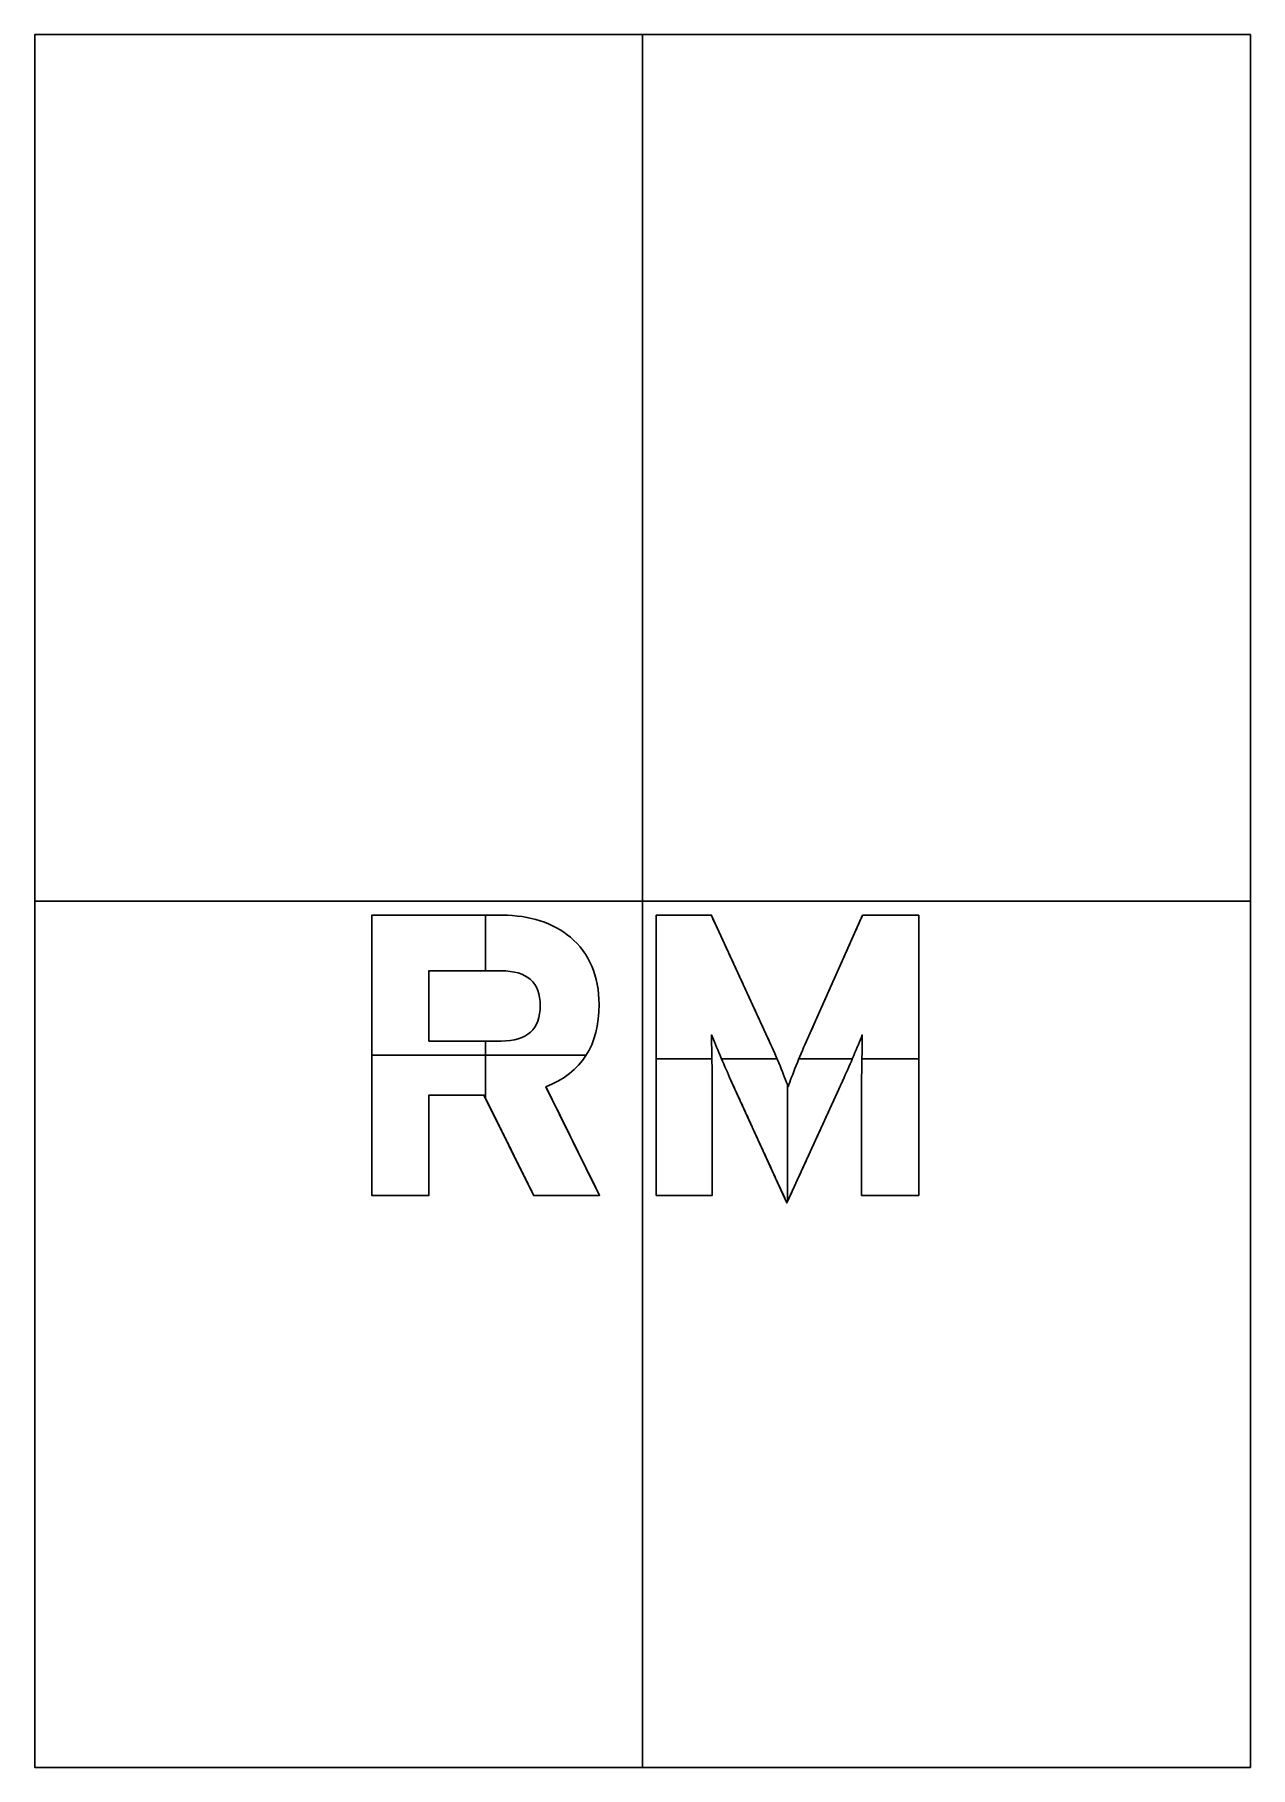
# Model space of a CAD drawing. Header units: inches. Extents: x -0.03 to 2.51, y 0.03 to 3.66.
import ezdxf

# ---------------------------------------------------------------- set-up
doc = ezdxf.new("R2010")
doc.units = ezdxf.units.IN
doc.header["$MEASUREMENT"] = 0
doc.layers.add('Default', color=178, linetype='Continuous', true_color=0x000000)

msp = doc.modelspace()

# ---------------------------------------------------------------- linework, layer by layer
at = {"layer": 'Default'}
for p, q in [((1.2414, 0.0312, 0.1251), (1.2414, 3.6558, 0.1251)), ((1.2414, 0.0312), (1.2414, 3.6558)), ((-0.0295, 1.8435, 0.1251), (2.5123, 1.8435, 0.1251)), ((-0.0295, 1.8435), (2.5123, 1.8435)), ((0.9134, 1.6975, 0.0623), (0.9134, 1.8138, 0.0623)), ((0.9134, 1.4305, 0.0623), (0.9134, 1.5505, 0.0623)), ((0.6752, 1.5207, 0.0623), (1.1235, 1.5207, 0.0623)), ((1.2701, 1.513, 0.0623), (1.3864, 1.513, 0.0623)), ((1.4066, 1.513, 0.0623), (1.5228, 1.513, 0.0623)), ((1.5682, 1.513, 0.0623), (1.68, 1.513, 0.0623)), ((1.7002, 1.513, 0.0623), (1.819, 1.513, 0.0623)), ((1.5446, 1.2148, 0.0623), (1.5446, 1.4584, 0.0623))]:
    msp.add_line(p, q, dxfattribs=at)
at = {"layer": 'Default', "color": 178, "true_color": 0x000000}
for p, q in [((0.9483, 1.8138, 0.0623), (0.6752, 1.8138, 0.0623)), ((0.6752, 1.8138, 0.0623), (0.6752, 1.2275, 0.0623)), ((1.3851, 1.8138, 0.0623), (1.2701, 1.8138, 0.0623)), ((1.2701, 1.8138, 0.0623), (1.2701, 1.2275, 0.0623)), ((1.3855, 1.813, 0.0623), (1.3851, 1.8138, 0.0623)), ((1.5072, 1.5488, 0.0623), (1.3855, 1.813, 0.0623)), ((1.7015, 1.8138, 0.0623), (1.5836, 1.5488, 0.0623)), ((1.819, 1.8138, 0.0623), (1.7015, 1.8138, 0.0623)), ((1.819, 1.2275, 0.0623), (1.819, 1.8138, 0.0623)), ((0.7948, 1.6975, 0.0623), (0.9458, 1.6975, 0.0623)), ((0.7948, 1.5505, 0.0623), (0.7948, 1.6975, 0.0623)), ((0.9458, 1.5505, 0.0623), (0.7948, 1.5505, 0.0623)), ((1.1516, 1.2275, 0.0623), (1.0395, 1.4549, 0.0623)), ((1.4236, 1.4742, 0.0623), (1.5419, 1.2151, 0.0623)), ((1.5433, 1.2121, 0.0623), (1.663, 1.4742, 0.0623)), ((0.7948, 1.2275, 0.0623), (0.7948, 1.4375, 0.0623)), ((0.7948, 1.4375, 0.0623), (0.9099, 1.4375, 0.0623)), ((0.9099, 1.4375, 0.0623), (1.0136, 1.2284, 0.0623)), ((1.3873, 1.2275, 0.0623), (1.3873, 1.4432, 0.0623)), ((1.6993, 1.4432, 0.0623), (1.6993, 1.2275, 0.0623)), ((0.6752, 1.2275, 0.0623), (0.7948, 1.2275, 0.0623)), ((1.0136, 1.2284, 0.0623), (1.0141, 1.2275, 0.0623)), ((1.0141, 1.2275, 0.0623), (1.1516, 1.2275, 0.0623)), ((1.2701, 1.2275, 0.0623), (1.3873, 1.2275, 0.0623)), ((1.5419, 1.2151, 0.0623), (1.5433, 1.2121, 0.0623)), ((1.6993, 1.2275, 0.0623), (1.819, 1.2275, 0.0623))]:
    msp.add_line(p, q, dxfattribs=at)
at = {"layer": 'Default'}
msp.add_lwpolyline([(-0.0295, 0.0312), (2.5123, 0.0312), (2.5123, 3.6558), (-0.0295, 3.6558)], close=True, dxfattribs=at)
for points, degree in [([(-0.0295, 3.6558, 0.1251), (-0.0295, 1.8435, 0.1251), (-0.0295, 0.0312, 0.1251)], 2), ([(2.5123, 3.6558, 0.1251), (1.2414, 3.6558, 0.1251), (-0.0295, 3.6558, 0.1251)], 2), ([(-0.0295, 3.6558), (-0.0295, 1.8435), (-0.0295, 0.0312)], 2), ([(2.5123, 3.6558), (1.2414, 3.6558), (-0.0295, 3.6558)], 2), ([(-0.0295, 3.6558), (-0.0295, 3.6558, 0.0626), (-0.0295, 3.6558, 0.1251)], 2), ([(2.5123, 3.6558, 0.0626), (1.2414, 3.6558, 0.0626), (-0.0295, 3.6558, 0.0626)], 2), ([(-0.0295, 3.6558, 0.0626), (-0.0295, 1.8435, 0.0626), (-0.0295, 0.0312, 0.0626)], 2), ([(1.2414, 3.6558), (1.2414, 3.6558, 0.0626), (1.2414, 3.6558, 0.1251)], 2), ([(2.5123, 0.0312, 0.1251), (2.5123, 1.8435, 0.1251), (2.5123, 3.6558, 0.1251)], 2), ([(2.5123, 0.0312), (2.5123, 1.8435), (2.5123, 3.6558)], 2), ([(2.5123, 3.6558), (2.5123, 3.6558, 0.0626), (2.5123, 3.6558, 0.1251)], 2), ([(2.5123, 0.0312, 0.0626), (2.5123, 1.8435, 0.0626), (2.5123, 3.6558, 0.0626)], 2), ([(-0.0295, 1.8435), (-0.0295, 1.8435, 0.0626), (-0.0295, 1.8435, 0.1251)], 2), ([(0.9483, 1.8138, 0.0623), (0.8117, 1.8138, 0.0623), (0.6752, 1.8138, 0.0623)], 2), ([(0.6752, 1.8138, 0.0623), (0.6752, 1.8138, 0.0937), (0.6752, 1.8138, 0.1251)], 2), ([(0.6752, 1.8138, 0.0623), (0.6752, 1.5207, 0.0623), (0.6752, 1.2275, 0.0623)], 2), ([(0.6752, 1.8138, 0.1251), (0.8117, 1.8138, 0.1251), (0.9483, 1.8138, 0.1251)], 2), ([(0.6752, 1.2275, 0.1251), (0.6752, 1.5207, 0.1251), (0.6752, 1.8138, 0.1251)], 2), ([(0.9483, 1.8138, 0.1249), (0.8117, 1.8138, 0.1249), (0.6752, 1.8138, 0.1249)], 2), ([(0.6752, 1.8138, 0.1249), (0.6752, 1.5207, 0.1249), (0.6752, 1.2275, 0.1249)], 2), ([(0.8117, 1.8138, 0.0623), (0.8117, 1.8138, 0.0937), (0.8117, 1.8138, 0.1251)], 2), ([(0.9483, 1.8138, 0.0623), (0.9483, 1.8138, 0.0937), (0.9483, 1.8138, 0.1251)], 2), ([(1.3851, 1.8138, 0.0623), (1.3276, 1.8138, 0.0623), (1.2701, 1.8138, 0.0623)], 2), ([(1.2701, 1.8138, 0.0623), (1.2701, 1.8138, 0.0937), (1.2701, 1.8138, 0.1251)], 2), ([(1.2701, 1.8138, 0.0623), (1.2701, 1.5207, 0.0623), (1.2701, 1.2275, 0.0623)], 2), ([(1.2701, 1.8138, 0.1251), (1.3276, 1.8138, 0.1251), (1.3851, 1.8138, 0.1251)], 2), ([(1.2701, 1.2275, 0.1251), (1.2701, 1.5207, 0.1251), (1.2701, 1.8138, 0.1251)], 2), ([(1.3851, 1.8138, 0.1249), (1.3276, 1.8138, 0.1249), (1.2701, 1.8138, 0.1249)], 2), ([(1.2701, 1.8138, 0.1249), (1.2701, 1.5207, 0.1249), (1.2701, 1.2275, 0.1249)], 2), ([(1.3276, 1.8138, 0.0623), (1.3276, 1.8138, 0.0937), (1.3276, 1.8138, 0.1251)], 2), ([(1.3851, 1.8138, 0.0623), (1.3851, 1.8138, 0.0937), (1.3851, 1.8138, 0.1251)], 2), ([(1.3855, 1.813, 0.0623), (1.3855, 1.813, 0.0937), (1.3855, 1.813, 0.1251)], 2), ([(1.7015, 1.8138, 0.0623), (1.6425, 1.6813, 0.0623), (1.5836, 1.5488, 0.0623)], 2), ([(1.5836, 1.5488, 0.1251), (1.6425, 1.6813, 0.1251), (1.7015, 1.8138, 0.1251)], 2), ([(1.7015, 1.8138, 0.1249), (1.6425, 1.6813, 0.1249), (1.5836, 1.5488, 0.1249)], 2), ([(1.7015, 1.8138, 0.0623), (1.7015, 1.8138, 0.0937), (1.7015, 1.8138, 0.1251)], 2), ([(1.819, 1.8138, 0.0623), (1.7602, 1.8138, 0.0623), (1.7015, 1.8138, 0.0623)], 2), ([(1.7015, 1.8138, 0.1251), (1.7602, 1.8138, 0.1251), (1.819, 1.8138, 0.1251)], 2), ([(1.819, 1.8138, 0.1249), (1.7602, 1.8138, 0.1249), (1.7015, 1.8138, 0.1249)], 2), ([(1.7602, 1.8138, 0.0623), (1.7602, 1.8138, 0.0937), (1.7602, 1.8138, 0.1251)], 2), ([(1.819, 1.2275, 0.0623), (1.819, 1.5207, 0.0623), (1.819, 1.8138, 0.0623)], 2), ([(1.819, 1.8138, 0.0623), (1.819, 1.8138, 0.0937), (1.819, 1.8138, 0.1251)], 2), ([(1.819, 1.8138, 0.1251), (1.819, 1.5207, 0.1251), (1.819, 1.2275, 0.1251)], 2), ([(1.819, 1.2275, 0.1249), (1.819, 1.5207, 0.1249), (1.819, 1.8138, 0.1249)], 2), ([(2.5123, 1.8435), (2.5123, 1.8435, 0.0626), (2.5123, 1.8435, 0.1251)], 2), ([(1.0909, 1.7675, 0.0623), (1.0909, 1.7675, 0.0937), (1.0909, 1.7675, 0.1251)], 2), ([(0.7948, 1.5505, 0.0623), (0.7948, 1.624, 0.0623), (0.7948, 1.6975, 0.0623)], 2), ([(0.7948, 1.6975, 0.0623), (0.8703, 1.6975, 0.0623), (0.9458, 1.6975, 0.0623)], 2), ([(0.7948, 1.6975, 0.0623), (0.7948, 1.6975, 0.0937), (0.7948, 1.6975, 0.1251)], 2), ([(0.7948, 1.5505, 0.1251), (0.7948, 1.624, 0.1251), (0.7948, 1.6975, 0.1251)], 2), ([(0.7948, 1.6975, 0.1251), (0.8703, 1.6975, 0.1251), (0.9458, 1.6975, 0.1251)], 2), ([(0.7948, 1.6975, 0.1249), (0.7948, 1.624, 0.1249), (0.7948, 1.5505, 0.1249)], 2), ([(0.9458, 1.6975, 0.1249), (0.8703, 1.6975, 0.1249), (0.7948, 1.6975, 0.1249)], 2), ([(0.8703, 1.6975, 0.0623), (0.8703, 1.6975, 0.0937), (0.8703, 1.6975, 0.1251)], 2), ([(0.9458, 1.6975, 0.0623), (0.9458, 1.6975, 0.0937), (0.9458, 1.6975, 0.1251)], 2), ([(1.6425, 1.6813, 0.0623), (1.6425, 1.6813, 0.0937), (1.6425, 1.6813, 0.1251)], 2), ([(0.7948, 1.624, 0.0623), (0.7948, 1.624, 0.0937), (0.7948, 1.624, 0.1251)], 2), ([(1.0276, 1.6248, 0.0623), (1.0276, 1.6248, 0.0937), (1.0276, 1.6248, 0.1251)], 2), ([(1.0395, 1.4549, 0.0623), (1.1143, 1.4848, 0.0623), (1.1506, 1.5413, 0.0623), (1.1506, 1.6273, 0.0623)], 3), ([(1.1506, 1.6273, 0.1251), (1.1506, 1.5413, 0.1251), (1.1143, 1.4848, 0.1251), (1.0395, 1.4549, 0.1251)], 3), ([(1.0395, 1.4549, 0.1249), (1.1143, 1.4848, 0.1249), (1.1506, 1.5413, 0.1249), (1.1506, 1.6273, 0.1249)], 3), ([(1.1506, 1.6273, 0.0623), (1.1506, 1.6273, 0.0937), (1.1506, 1.6273, 0.1251)], 2), ([(1.3864, 1.5172, 0.0623), (1.3861, 1.535, 0.0623), (1.3858, 1.552, 0.0623), (1.3857, 1.5634, 0.0623)], 3), ([(1.3857, 1.5634, 0.0623), (1.3857, 1.5634, 0.0937), (1.3857, 1.5634, 0.1251)], 2), ([(1.3857, 1.5634, 0.0623), (1.3952, 1.5395, 0.0623), (1.411, 1.5023, 0.0623), (1.4236, 1.4742, 0.0623)], 3), ([(1.3857, 1.5634, 0.1251), (1.3858, 1.552, 0.1251), (1.3861, 1.535, 0.1251), (1.3864, 1.5172, 0.1251)], 3), ([(1.4236, 1.4742, 0.1251), (1.411, 1.5023, 0.1251), (1.3952, 1.5395, 0.1251), (1.3857, 1.5634, 0.1251)], 3), ([(1.3864, 1.5172, 0.1249), (1.3861, 1.535, 0.1249), (1.3858, 1.552, 0.1249), (1.3857, 1.5634, 0.1249)], 3), ([(1.3857, 1.5634, 0.1249), (1.3952, 1.5395, 0.1249), (1.411, 1.5023, 0.1249), (1.4236, 1.4742, 0.1249)], 3), ([(1.663, 1.4742, 0.0623), (1.6756, 1.5023, 0.0623), (1.6914, 1.5395, 0.0623), (1.7009, 1.5634, 0.0623)], 3), ([(1.7009, 1.5634, 0.1251), (1.6914, 1.5395, 0.1251), (1.6756, 1.5023, 0.1251), (1.663, 1.4742, 0.1251)], 3), ([(1.663, 1.4742, 0.1249), (1.6756, 1.5023, 0.1249), (1.6914, 1.5395, 0.1249), (1.7009, 1.5634, 0.1249)], 3), ([(1.7009, 1.5634, 0.0623), (1.7008, 1.552, 0.0623), (1.7005, 1.535, 0.0623), (1.7002, 1.5172, 0.0623)], 3), ([(1.7002, 1.5172, 0.1251), (1.7005, 1.535, 0.1251), (1.7008, 1.552, 0.1251), (1.7009, 1.5634, 0.1251)], 3), ([(1.7009, 1.5634, 0.1249), (1.7008, 1.552, 0.1249), (1.7005, 1.535, 0.1249), (1.7002, 1.5172, 0.1249)], 3), ([(1.7009, 1.5634, 0.0623), (1.7009, 1.5634, 0.0937), (1.7009, 1.5634, 0.1251)], 2), ([(0.9458, 1.5505, 0.0623), (0.8703, 1.5505, 0.0623), (0.7948, 1.5505, 0.0623)], 2), ([(0.7948, 1.5505, 0.0623), (0.7948, 1.5505, 0.0937), (0.7948, 1.5505, 0.1251)], 2), ([(0.9458, 1.5505, 0.1251), (0.8703, 1.5505, 0.1251), (0.7948, 1.5505, 0.1251)], 2), ([(0.7948, 1.5505, 0.1249), (0.8703, 1.5505, 0.1249), (0.9458, 1.5505, 0.1249)], 2), ([(0.8703, 1.5505, 0.0623), (0.8703, 1.5505, 0.0937), (0.8703, 1.5505, 0.1251)], 2), ([(0.9458, 1.5505, 0.0623), (0.9458, 1.5505, 0.0937), (0.9458, 1.5505, 0.1251)], 2), ([(1.386, 1.5427, 0.0623), (1.386, 1.5427, 0.0937), (1.386, 1.5427, 0.1251)], 2), ([(1.5458, 1.4551, 0.0623), (1.5379, 1.4766, 0.0623), (1.5214, 1.5179, 0.0623), (1.5072, 1.5488, 0.0623)], 3), ([(1.5072, 1.5488, 0.0623), (1.5072, 1.5488, 0.0937), (1.5072, 1.5488, 0.1251)], 2), ([(1.5072, 1.5488, 0.1251), (1.5214, 1.5179, 0.1251), (1.5379, 1.4766, 0.1251), (1.5458, 1.4551, 0.1251)], 3), ([(1.5458, 1.4551, 0.1249), (1.5379, 1.4766, 0.1249), (1.5214, 1.5179, 0.1249), (1.5072, 1.5488, 0.1249)], 3), ([(1.5836, 1.5488, 0.0623), (1.5697, 1.518, 0.0623), (1.554, 1.4783, 0.0623), (1.5458, 1.4551, 0.0623)], 3), ([(1.5458, 1.4551, 0.1251), (1.554, 1.4783, 0.1251), (1.5697, 1.518, 0.1251), (1.5836, 1.5488, 0.1251)], 3), ([(1.5836, 1.5488, 0.1249), (1.5697, 1.518, 0.1249), (1.554, 1.4783, 0.1249), (1.5458, 1.4551, 0.1249)], 3), ([(1.5836, 1.5488, 0.0623), (1.5836, 1.5488, 0.0937), (1.5836, 1.5488, 0.1251)], 2), ([(1.7007, 1.5427, 0.0623), (1.7007, 1.5427, 0.0937), (1.7007, 1.5427, 0.1251)], 2), ([(0.6752, 1.5207, 0.0623), (0.6752, 1.5207, 0.0937), (0.6752, 1.5207, 0.1251)], 2), ([(1.1231, 1.5201, 0.0623), (1.1231, 1.5201, 0.0937), (1.1231, 1.5201, 0.1251)], 2), ([(1.2701, 1.5207, 0.0623), (1.2701, 1.5207, 0.0937), (1.2701, 1.5207, 0.1251)], 2), ([(1.3873, 1.4432, 0.0623), (1.3873, 1.4604, 0.0623), (1.3868, 1.4906, 0.0623), (1.3864, 1.5172, 0.0623)], 3), ([(1.3864, 1.5172, 0.0623), (1.3864, 1.5172, 0.0937), (1.3864, 1.5172, 0.1251)], 2), ([(1.3864, 1.5172, 0.1251), (1.3868, 1.4906, 0.1251), (1.3873, 1.4604, 0.1251), (1.3873, 1.4432, 0.1251)], 3), ([(1.3873, 1.4432, 0.1249), (1.3873, 1.4604, 0.1249), (1.3868, 1.4906, 0.1249), (1.3864, 1.5172, 0.1249)], 3), ([(1.4035, 1.5204, 0.0623), (1.4035, 1.5204, 0.0937), (1.4035, 1.5204, 0.1251)], 2), ([(1.5289, 1.4984, 0.0623), (1.5289, 1.4984, 0.0937), (1.5289, 1.4984, 0.1251)], 2), ([(1.5626, 1.4991, 0.0623), (1.5626, 1.4991, 0.0937), (1.5626, 1.4991, 0.1251)], 2), ([(1.6831, 1.5204, 0.0623), (1.6831, 1.5204, 0.0937), (1.6831, 1.5204, 0.1251)], 2), ([(1.7002, 1.5172, 0.0623), (1.6998, 1.4906, 0.0623), (1.6993, 1.4604, 0.0623), (1.6993, 1.4432, 0.0623)], 3), ([(1.6993, 1.4432, 0.1251), (1.6993, 1.4604, 0.1251), (1.6998, 1.4906, 0.1251), (1.7002, 1.5172, 0.1251)], 3), ([(1.7002, 1.5172, 0.1249), (1.6998, 1.4906, 0.1249), (1.6993, 1.4604, 0.1249), (1.6993, 1.4432, 0.1249)], 3), ([(1.7002, 1.5172, 0.0623), (1.7002, 1.5172, 0.0937), (1.7002, 1.5172, 0.1251)], 2), ([(1.819, 1.5207, 0.0623), (1.819, 1.5207, 0.0937), (1.819, 1.5207, 0.1251)], 2), ([(1.1516, 1.2275, 0.0623), (1.0955, 1.3412, 0.0623), (1.0395, 1.4549, 0.0623)], 2), ([(1.0395, 1.4549, 0.0623), (1.0395, 1.4549, 0.0937), (1.0395, 1.4549, 0.1251)], 2), ([(1.0395, 1.4549, 0.1251), (1.0955, 1.3412, 0.1251), (1.1516, 1.2275, 0.1251)], 2), ([(1.1516, 1.2275, 0.1249), (1.0955, 1.3412, 0.1249), (1.0395, 1.4549, 0.1249)], 2), ([(1.387, 1.4767, 0.0623), (1.387, 1.4767, 0.0937), (1.387, 1.4767, 0.1251)], 2), ([(1.4236, 1.4742, 0.0623), (1.4236, 1.4742, 0.0937), (1.4236, 1.4742, 0.1251)], 2), ([(1.5433, 1.2121, 0.0623), (1.6032, 1.3432, 0.0623), (1.663, 1.4742, 0.0623)], 2), ([(1.663, 1.4742, 0.1251), (1.6032, 1.3432, 0.1251), (1.5433, 1.2121, 0.1251)], 2), ([(1.5433, 1.2121, 0.1249), (1.6032, 1.3432, 0.1249), (1.663, 1.4742, 0.1249)], 2), ([(1.5458, 1.4551, 0.0623), (1.5458, 1.4551, 0.0937), (1.5458, 1.4551, 0.1251)], 2), ([(1.663, 1.4742, 0.0623), (1.663, 1.4742, 0.0937), (1.663, 1.4742, 0.1251)], 2), ([(1.6996, 1.4767, 0.0623), (1.6996, 1.4767, 0.0937), (1.6996, 1.4767, 0.1251)], 2), ([(0.7948, 1.2275, 0.0623), (0.7948, 1.3325, 0.0623), (0.7948, 1.4375, 0.0623)], 2), ([(0.7948, 1.4375, 0.0623), (0.7948, 1.4375, 0.0937), (0.7948, 1.4375, 0.1251)], 2), ([(0.7948, 1.4375, 0.0623), (0.8523, 1.4375, 0.0623), (0.9099, 1.4375, 0.0623)], 2), ([(0.7948, 1.4375, 0.1251), (0.7948, 1.3325, 0.1251), (0.7948, 1.2275, 0.1251)], 2), ([(0.9099, 1.4375, 0.1251), (0.8523, 1.4375, 0.1251), (0.7948, 1.4375, 0.1251)], 2), ([(0.7948, 1.2275, 0.1249), (0.7948, 1.3325, 0.1249), (0.7948, 1.4375, 0.1249)], 2), ([(0.7948, 1.4375, 0.1249), (0.8523, 1.4375, 0.1249), (0.9099, 1.4375, 0.1249)], 2), ([(0.8523, 1.4375, 0.0623), (0.8523, 1.4375, 0.0937), (0.8523, 1.4375, 0.1251)], 2), ([(0.9099, 1.4375, 0.0623), (0.9099, 1.4375, 0.0937), (0.9099, 1.4375, 0.1251)], 2), ([(1.3873, 1.2275, 0.0623), (1.3873, 1.3353, 0.0623), (1.3873, 1.4432, 0.0623)], 2), ([(1.3873, 1.4432, 0.0623), (1.3873, 1.4432, 0.0937), (1.3873, 1.4432, 0.1251)], 2), ([(1.3873, 1.4432, 0.1251), (1.3873, 1.3353, 0.1251), (1.3873, 1.2275, 0.1251)], 2), ([(1.3873, 1.2275, 0.1249), (1.3873, 1.3353, 0.1249), (1.3873, 1.4432, 0.1249)], 2), ([(1.6993, 1.4432, 0.0623), (1.6993, 1.4432, 0.0937), (1.6993, 1.4432, 0.1251)], 2), ([(1.6993, 1.4432, 0.0623), (1.6993, 1.3353, 0.0623), (1.6993, 1.2275, 0.0623)], 2), ([(1.6993, 1.2275, 0.1251), (1.6993, 1.3353, 0.1251), (1.6993, 1.4432, 0.1251)], 2), ([(1.6993, 1.4432, 0.1249), (1.6993, 1.3353, 0.1249), (1.6993, 1.2275, 0.1249)], 2), ([(1.0955, 1.3412, 0.0623), (1.0955, 1.3412, 0.0937), (1.0955, 1.3412, 0.1251)], 2), ([(1.6032, 1.3432, 0.0623), (1.6032, 1.3432, 0.0937), (1.6032, 1.3432, 0.1251)], 2), ([(0.7948, 1.3325, 0.0623), (0.7948, 1.3325, 0.0937), (0.7948, 1.3325, 0.1251)], 2), ([(1.3873, 1.3353, 0.0623), (1.3873, 1.3353, 0.0937), (1.3873, 1.3353, 0.1251)], 2), ([(1.6993, 1.3353, 0.0623), (1.6993, 1.3353, 0.0937), (1.6993, 1.3353, 0.1251)], 2), ([(0.6752, 1.2275, 0.0623), (0.6752, 1.2275, 0.0937), (0.6752, 1.2275, 0.1251)], 2), ([(0.6752, 1.2275, 0.0623), (0.735, 1.2275, 0.0623), (0.7948, 1.2275, 0.0623)], 2), ([(0.7948, 1.2275, 0.1251), (0.735, 1.2275, 0.1251), (0.6752, 1.2275, 0.1251)], 2), ([(0.6752, 1.2275, 0.1249), (0.735, 1.2275, 0.1249), (0.7948, 1.2275, 0.1249)], 2), ([(0.735, 1.2275, 0.0623), (0.735, 1.2275, 0.0937), (0.735, 1.2275, 0.1251)], 2), ([(0.7948, 1.2275, 0.0623), (0.7948, 1.2275, 0.0937), (0.7948, 1.2275, 0.1251)], 2), ([(1.0136, 1.2284, 0.0623), (1.0136, 1.2284, 0.0937), (1.0136, 1.2284, 0.1251)], 2), ([(1.0141, 1.2275, 0.0623), (1.0141, 1.2275, 0.0937), (1.0141, 1.2275, 0.1251)], 2), ([(1.0141, 1.2275, 0.0623), (1.0828, 1.2275, 0.0623), (1.1516, 1.2275, 0.0623)], 2), ([(1.1516, 1.2275, 0.1251), (1.0828, 1.2275, 0.1251), (1.0141, 1.2275, 0.1251)], 2), ([(1.0141, 1.2275, 0.1249), (1.0828, 1.2275, 0.1249), (1.1516, 1.2275, 0.1249)], 2), ([(1.0828, 1.2275, 0.0623), (1.0828, 1.2275, 0.0937), (1.0828, 1.2275, 0.1251)], 2), ([(1.1516, 1.2275, 0.0623), (1.1516, 1.2275, 0.0937), (1.1516, 1.2275, 0.1251)], 2), ([(1.2701, 1.2275, 0.0623), (1.2701, 1.2275, 0.0937), (1.2701, 1.2275, 0.1251)], 2), ([(1.2701, 1.2275, 0.0623), (1.3287, 1.2275, 0.0623), (1.3873, 1.2275, 0.0623)], 2), ([(1.3873, 1.2275, 0.1251), (1.3287, 1.2275, 0.1251), (1.2701, 1.2275, 0.1251)], 2), ([(1.2701, 1.2275, 0.1249), (1.3287, 1.2275, 0.1249), (1.3873, 1.2275, 0.1249)], 2), ([(1.3287, 1.2275, 0.0623), (1.3287, 1.2275, 0.0937), (1.3287, 1.2275, 0.1251)], 2), ([(1.3873, 1.2275, 0.0623), (1.3873, 1.2275, 0.0937), (1.3873, 1.2275, 0.1251)], 2), ([(1.5419, 1.2151, 0.0623), (1.5419, 1.2151, 0.0937), (1.5419, 1.2151, 0.1251)], 2), ([(1.5433, 1.2121, 0.0623), (1.5433, 1.2121, 0.0937), (1.5433, 1.2121, 0.1251)], 2), ([(1.6993, 1.2275, 0.0623), (1.6993, 1.2275, 0.0937), (1.6993, 1.2275, 0.1251)], 2), ([(1.6993, 1.2275, 0.0623), (1.7591, 1.2275, 0.0623), (1.819, 1.2275, 0.0623)], 2), ([(1.819, 1.2275, 0.1251), (1.7591, 1.2275, 0.1251), (1.6993, 1.2275, 0.1251)], 2), ([(1.6993, 1.2275, 0.1249), (1.7591, 1.2275, 0.1249), (1.819, 1.2275, 0.1249)], 2), ([(1.7591, 1.2275, 0.0623), (1.7591, 1.2275, 0.0937), (1.7591, 1.2275, 0.1251)], 2), ([(1.819, 1.2275, 0.0623), (1.819, 1.2275, 0.0937), (1.819, 1.2275, 0.1251)], 2), ([(-0.0295, 0.0312, 0.1251), (1.2414, 0.0312, 0.1251), (2.5123, 0.0312, 0.1251)], 2), ([(-0.0295, 0.0312), (1.2414, 0.0312), (2.5123, 0.0312)], 2), ([(-0.0295, 0.0312), (-0.0295, 0.0312, 0.0626), (-0.0295, 0.0312, 0.1251)], 2), ([(-0.0295, 0.0312, 0.0626), (1.2414, 0.0312, 0.0626), (2.5123, 0.0312, 0.0626)], 2), ([(1.2414, 0.0312), (1.2414, 0.0312, 0.0626), (1.2414, 0.0312, 0.1251)], 2), ([(2.5123, 0.0312), (2.5123, 0.0312, 0.0626), (2.5123, 0.0312, 0.1251)], 2)]:
    msp.add_open_spline(points, degree=degree, dxfattribs=at)
for points, degree, knots in [([(1.1506, 1.6273, 0.0623), (1.1506, 1.6861, 0.0623), (1.13, 1.7346, 0.0623), (1.0909, 1.7675, 0.0623), (1.055, 1.7978, 0.0623), (1.0057, 1.8138, 0.0623), (0.9483, 1.8138, 0.0623)], 3, [19.248866, 19.248866, 19.248866, 19.248866, 20.248866, 20.248866, 20.248866, 21.248866, 21.248866, 21.248866, 21.248866]), ([(0.9483, 1.8138, 0.1251), (1.0057, 1.8138, 0.1251), (1.055, 1.7978, 0.1251), (1.0909, 1.7675, 0.1251), (1.13, 1.7346, 0.1251), (1.1506, 1.6861, 0.1251), (1.1506, 1.6273, 0.1251)], 3, [-21.248866, -21.248866, -21.248866, -21.248866, -20.248866, -20.248866, -20.248866, -19.248866, -19.248866, -19.248866, -19.248866]), ([(1.1506, 1.6273, 0.1249), (1.1506, 1.6861, 0.1249), (1.13, 1.7346, 0.1249), (1.0909, 1.7675, 0.1249), (1.055, 1.7978, 0.1249), (1.0057, 1.8138, 0.1249), (0.9483, 1.8138, 0.1249)], 3, [19.248866, 19.248866, 19.248866, 19.248866, 20.248866, 20.248866, 20.248866, 21.248866, 21.248866, 21.248866, 21.248866]), ([(1.5072, 1.5488, 0.0623), (1.4463, 1.6809, 0.0623), (1.3855, 1.813, 0.0623), (1.3853, 1.8134, 0.0623), (1.3851, 1.8138, 0.0623)], 2, [22.88557, 22.88557, 22.88557, 43.825914, 43.825914, 43.893943, 43.893943, 43.893943]), ([(1.3851, 1.8138, 0.1251), (1.3853, 1.8134, 0.1251), (1.3855, 1.813, 0.1251), (1.4463, 1.6809, 0.1251), (1.5072, 1.5488, 0.1251)], 2, [-43.893943, -43.893943, -43.893943, -43.825914, -43.825914, -22.88557, -22.88557, -22.88557]), ([(1.5072, 1.5488, 0.1249), (1.4463, 1.6809, 0.1249), (1.3855, 1.813, 0.1249), (1.3853, 1.8134, 0.1249), (1.3851, 1.8138, 0.1249)], 2, [22.88557, 22.88557, 22.88557, 43.825914, 43.825914, 43.893943, 43.893943, 43.893943]), ([(0.9458, 1.6975, 0.0623), (1.0001, 1.6975, 0.0623), (1.0276, 1.6731, 0.0623), (1.0276, 1.6248, 0.0623), (1.0276, 1.5755, 0.0623), (1.0001, 1.5505, 0.0623), (0.9458, 1.5505, 0.0623)], 3, [10.872, 10.872, 10.872, 10.872, 11.872, 11.872, 11.872, 12.872, 12.872, 12.872, 12.872]), ([(0.9458, 1.6975, 0.1251), (1.0001, 1.6975, 0.1251), (1.0276, 1.6731, 0.1251), (1.0276, 1.6248, 0.1251), (1.0276, 1.5755, 0.1251), (1.0001, 1.5505, 0.1251), (0.9458, 1.5505, 0.1251)], 3, [10.872, 10.872, 10.872, 10.872, 11.872, 11.872, 11.872, 12.872, 12.872, 12.872, 12.872]), ([(0.9458, 1.5505, 0.1249), (1.0001, 1.5505, 0.1249), (1.0276, 1.5755, 0.1249), (1.0276, 1.6248, 0.1249), (1.0276, 1.6731, 0.1249), (1.0001, 1.6975, 0.1249), (0.9458, 1.6975, 0.1249)], 3, [-12.872, -12.872, -12.872, -12.872, -11.872, -11.872, -11.872, -10.872, -10.872, -10.872, -10.872]), ([(1.4236, 1.4742, 0.0623), (1.4828, 1.3446, 0.0623), (1.5419, 1.2151, 0.0623), (1.5426, 1.2136, 0.0623), (1.5433, 1.2121, 0.0623)], 2, [121.349943, 121.349943, 121.349943, 141.862103, 141.862103, 142.098384, 142.098384, 142.098384]), ([(1.5433, 1.2121, 0.1251), (1.5426, 1.2136, 0.1251), (1.5419, 1.2151, 0.1251), (1.4828, 1.3446, 0.1251), (1.4236, 1.4742, 0.1251)], 2, [-142.098384, -142.098384, -142.098384, -141.862103, -141.862103, -121.349943, -121.349943, -121.349943]), ([(1.4236, 1.4742, 0.1249), (1.4828, 1.3446, 0.1249), (1.5419, 1.2151, 0.1249), (1.5426, 1.2136, 0.1249), (1.5433, 1.2121, 0.1249)], 2, [121.349943, 121.349943, 121.349943, 141.862103, 141.862103, 142.098384, 142.098384, 142.098384]), ([(0.9099, 1.4375, 0.0623), (0.9618, 1.3329, 0.0623), (1.0136, 1.2284, 0.0623), (1.0138, 1.2279, 0.0623), (1.0141, 1.2275, 0.0623)], 2, [115.150866, 115.150866, 115.150866, 131.960815, 131.960815, 132.028793, 132.028793, 132.028793]), ([(1.0141, 1.2275, 0.1251), (1.0138, 1.2279, 0.1251), (1.0136, 1.2284, 0.1251), (0.9618, 1.3329, 0.1251), (0.9099, 1.4375, 0.1251)], 2, [-132.028793, -132.028793, -132.028793, -131.960815, -131.960815, -115.150866, -115.150866, -115.150866]), ([(0.9099, 1.4375, 0.1249), (0.9618, 1.3329, 0.1249), (1.0136, 1.2284, 0.1249), (1.0138, 1.2279, 0.1249), (1.0141, 1.2275, 0.1249)], 2, [115.150866, 115.150866, 115.150866, 131.960815, 131.960815, 132.028793, 132.028793, 132.028793])]:
    msp.add_open_spline(points, degree=degree, knots=knots, dxfattribs=at)
at = {"layer": 'Default', "color": 178, "true_color": 0x000000}
for points in [[(1.0909, 1.7675, 0.0623), (1.055, 1.7978, 0.0623), (1.0057, 1.8138, 0.0623), (0.9483, 1.8138, 0.0623)], [(1.1506, 1.6273, 0.0623), (1.1506, 1.6861, 0.0623), (1.13, 1.7346, 0.0623), (1.0909, 1.7675, 0.0623)], [(0.9458, 1.6975, 0.0623), (1.0001, 1.6975, 0.0623), (1.0276, 1.6731, 0.0623), (1.0276, 1.6248, 0.0623)], [(1.0276, 1.6248, 0.0623), (1.0276, 1.5755, 0.0623), (1.0001, 1.5505, 0.0623), (0.9458, 1.5505, 0.0623)], [(1.0395, 1.4549, 0.0623), (1.1143, 1.4848, 0.0623), (1.1506, 1.5413, 0.0623), (1.1506, 1.6273, 0.0623)], [(1.3864, 1.5172, 0.0623), (1.3861, 1.535, 0.0623), (1.3858, 1.552, 0.0623), (1.3857, 1.5634, 0.0623)], [(1.3857, 1.5634, 0.0623), (1.3952, 1.5395, 0.0623), (1.411, 1.5023, 0.0623), (1.4236, 1.4742, 0.0623)], [(1.663, 1.4742, 0.0623), (1.6756, 1.5023, 0.0623), (1.6914, 1.5395, 0.0623), (1.7009, 1.5634, 0.0623)], [(1.7009, 1.5634, 0.0623), (1.7008, 1.552, 0.0623), (1.7005, 1.535, 0.0623), (1.7002, 1.5172, 0.0623)], [(1.5458, 1.4551, 0.0623), (1.5379, 1.4766, 0.0623), (1.5214, 1.5179, 0.0623), (1.5072, 1.5488, 0.0623)], [(1.5836, 1.5488, 0.0623), (1.5697, 1.518, 0.0623), (1.554, 1.4783, 0.0623), (1.5458, 1.4551, 0.0623)], [(1.3873, 1.4432, 0.0623), (1.3873, 1.4604, 0.0623), (1.3868, 1.4906, 0.0623), (1.3864, 1.5172, 0.0623)], [(1.7002, 1.5172, 0.0623), (1.6998, 1.4906, 0.0623), (1.6993, 1.4604, 0.0623), (1.6993, 1.4432, 0.0623)]]:
    msp.add_open_spline(points, degree=3, dxfattribs=at)

doc.saveas('drawing.dxf')
